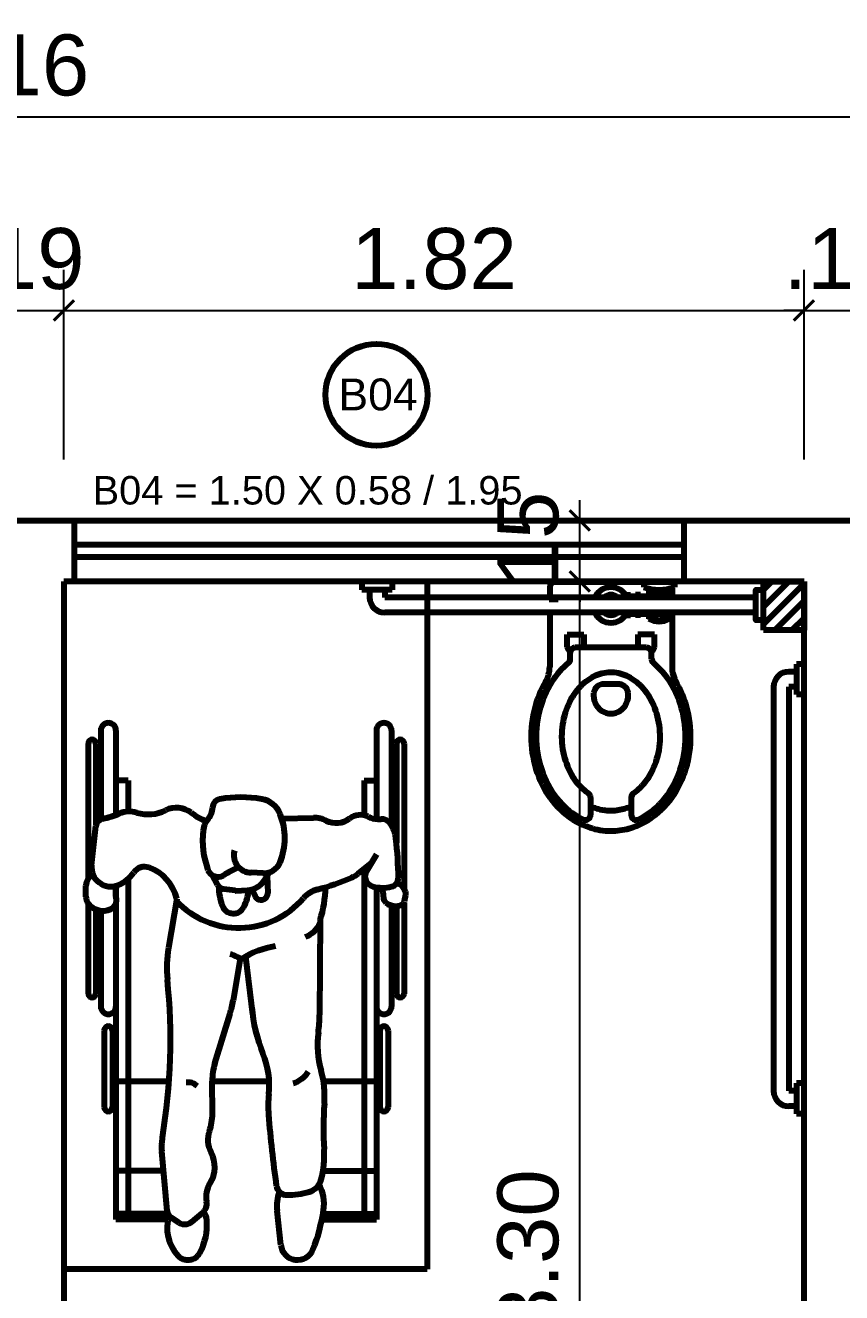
# Model space of a CAD drawing. Header units: metres. Extents: x -15851 to -15710, y 6781 to 6850.
# Drawn here: x -15736.996 to -15734.989, y 6804.268 to 6807.385 of the extents above; entities that cross this region are included whole.
import ezdxf

# ---------------------------------------------------------------- set-up
doc = ezdxf.new("R2010")
doc.units = ezdxf.units.M
doc.layers.add('cota', color=18, linetype='Continuous', lineweight=9)
doc.layers.add('parede', color=8, linetype='Continuous', lineweight=80)
doc.styles.add('AMBI', font='arial.ttf')
doc.styles.add('arial', font='arial.ttf')
doc.dimstyles.new('1-50', dxfattribs={"dimtxt": 0.15, "dimasz": 0.05, "dimexe": 0.1, "dimexo": 0.15, "dimgap": 0.05, "dimtad": 1, "dimzin": 4, "dimdsep": 46, "dimtxsty": 'arial', "dimblk": 'ARCHTICK', "dimcen": 0, "dimdle": 0.08, "dimclrd": 256, "dimclre": 256, "dimclrt": 256, "dimadec": 1, "dimazin": 0, "dimtfac": 1, "dimtix": 1, "dimtmove": 0, "dimatfit": 0, "dimldrblk": 'ARCHTICK', "dimfxl": 1, "dimtolj": 1, "dimarcsym": 0})

# ---------------------------------------------------------------- blocks, each defined once
blk = doc.blocks.new('asdf')
at = {"layer": 'parede'}
for p, q in [((-15949.0437, 6806.1675), (-15948.5187, 6806.1675)), ((-15948.5187, 6806.1675), (-15947.0187, 6806.1675)), ((-15948.5187, 6806.1675), (-15948.5187, 6806.0175)), ((-15947.0187, 6806.0175), (-15947.0187, 6806.1675)), ((-15947.0187, 6806.1675), (-15946.5537, 6806.1675)), ((-15948.5187, 6806.0175), (-15948.5437, 6806.0175)), ((-15948.5437, 6806.0175), (-15948.5437, 6802.7175)), ((-15947.0187, 6806.0175), (-15948.5187, 6806.0175)), ((-15947.8112, 6806.0157), (-15947.8112, 6805.9969)), ((-15947.7362, 6806.0157), (-15947.7362, 6805.9969)), ((-15947.1175, 6806.0157), (-15947.1175, 6806.0032)), ((-15947.0425, 6806.0157), (-15947.0425, 6806.0032)), ((-15946.7237, 6806.0175), (-15947.0187, 6806.0175)), ((-15946.8237, 6806.0175), (-15946.7237, 6806.0175)), ((-15946.8237, 6805.8975), (-15946.8237, 6806.0175)), ((-15946.7237, 6802.7175), (-15946.7237, 6806.0175)), ((-15946.7237, 6806.0175), (-15946.7237, 6805.8975)), ((-15947.7362, 6805.9969), (-15947.8112, 6805.9969)), ((-15947.7924, 6805.9969), (-15947.7924, 6805.9782)), ((-15947.7549, 6805.9969), (-15947.7549, 6805.9782)), ((-15947.1626, 6805.9842), (-15947.1507, 6805.9842)), ((-15947.1507, 6805.9842), (-15947.1507, 6805.9782)), ((-15947.1507, 6805.9811), (-15947.1382, 6805.9811)), ((-15947.1382, 6805.9842), (-15947.1382, 6805.9782)), ((-15947.1257, 6805.9842), (-15947.1382, 6805.9842)), ((-15947.1257, 6805.9842), (-15947.1257, 6805.9782)), ((-15947.1257, 6805.9811), (-15947.055, 6805.9811)), ((-15947.105, 6805.9996), (-15947.105, 6805.9811)), ((-15947.1018, 6805.999), (-15947.1018, 6805.9873)), ((-15947.0987, 6805.9842), (-15947.0862, 6805.9842)), ((-15947.0831, 6805.9969), (-15947.0831, 6805.9873)), ((-15947.0768, 6805.9969), (-15947.0768, 6805.9873)), ((-15947.0737, 6805.9842), (-15947.0612, 6805.9842)), ((-15947.0581, 6805.999), (-15947.0581, 6805.9873)), ((-15947.055, 6805.9996), (-15947.055, 6805.9811)), ((-15946.8424, 6805.9782), (-15947.7549, 6805.9782)), ((-15946.8424, 6805.9407), (-15947.7549, 6805.9407)), ((-15947.1626, 6805.9346), (-15947.1507, 6805.9346)), ((-15947.1507, 6805.9407), (-15947.1507, 6805.9346)), ((-15947.1507, 6805.9378), (-15947.1382, 6805.9378)), ((-15947.1382, 6805.9407), (-15947.1382, 6805.9346)), ((-15947.1257, 6805.9346), (-15947.1382, 6805.9346)), ((-15947.1257, 6805.9407), (-15947.1257, 6805.9346)), ((-15947.1257, 6805.9378), (-15947.055, 6805.9378)), ((-15947.105, 6805.9378), (-15947.105, 6805.9253)), ((-15947.1018, 6805.9284), (-15947.1018, 6805.9237)), ((-15947.0987, 6805.9315), (-15947.0862, 6805.9315)), ((-15947.0831, 6805.9284), (-15947.0831, 6805.9191)), ((-15947.0768, 6805.9284), (-15947.0768, 6805.9191)), ((-15947.0737, 6805.9315), (-15947.0612, 6805.9315)), ((-15947.0581, 6805.9284), (-15947.0581, 6805.9237)), ((-15947.055, 6805.9378), (-15947.055, 6805.9253)), ((-15946.7237, 6805.8975), (-15946.8237, 6805.8975)), ((-15946.7424, 6805.7953), (-15946.7612, 6805.7953)), ((-15946.7424, 6805.814), (-15946.7424, 6805.739)), ((-15946.7237, 6805.814), (-15946.7424, 6805.814)), ((-15946.7987, 6805.7578), (-15946.7987, 6804.764)), ((-15946.7612, 6805.7578), (-15946.7612, 6804.764)), ((-15946.7424, 6805.7578), (-15946.7612, 6805.7578)), ((-15946.7237, 6805.739), (-15946.7424, 6805.739)), ((-15948.4532, 6805.6507), (-15948.4532, 6805.4321)), ((-15948.4158, 6805.6507), (-15948.4158, 6805.4429)), ((-15947.7753, 6805.6507), (-15947.7753, 6805.433)), ((-15947.738, 6805.6507), (-15947.738, 6805.4171)), ((-15948.4838, 6805.619), (-15948.4838, 6805.2869)), ((-15948.4651, 6805.619), (-15948.4651, 6805.4169)), ((-15947.7261, 6805.619), (-15947.7261, 6805.3743)), ((-15947.7074, 6805.619), (-15947.7074, 6805.2606)), ((-15948.386, 6805.528), (-15948.4158, 6805.528)), ((-15948.386, 6805.528), (-15948.386, 6805.4511)), ((-15947.8052, 6805.528), (-15947.8052, 6805.442)), ((-15947.8052, 6805.528), (-15947.7753, 6805.528)), ((-15948.008, 6805.4341), (-15947.9298, 6805.4358)), ((-15948.4757, 6805.3194), (-15948.4653, 6805.4153)), ((-15947.7877, 6805.325), (-15947.8207, 6805.2984)), ((-15947.7754, 6805.3454), (-15947.8, 6805.3046)), ((-15948.1796, 6805.2948), (-15948.167, 6805.2717)), ((-15948.0542, 6805.2998), (-15948.0834, 6805.3013)), ((-15948.0395, 6805.3015), (-15948.0491, 6805.2848)), ((-15947.8052, 6805.3109), (-15947.8052, 6804.4478)), ((-15947.7935, 6805.3203), (-15947.7905, 6805.3203)), ((-15948.4898, 6805.2417), (-15948.4896, 6805.2691)), ((-15948.4158, 6805.2633), (-15948.4158, 6805.2405)), ((-15948.386, 6805.2857), (-15948.386, 6804.4478)), ((-15948.0443, 6805.2932), (-15948.0427, 6805.2508)), ((-15947.7753, 6805.265), (-15947.7753, 6804.4478)), ((-15947.7059, 6805.2585), (-15947.7131, 6805.2683)), ((-15948.2663, 6805.2364), (-15948.2868, 6805.1162)), ((-15948.1227, 6805.2567), (-15948.1504, 6805.2604)), ((-15948.1207, 6805.2566), (-15948.0926, 6805.2581)), ((-15948.082, 6805.2597), (-15948.0739, 6805.243)), ((-15947.7063, 6805.2305), (-15947.7032, 6805.2467)), ((-15948.4838, 6805.2244), (-15948.4838, 6805.0031)), ((-15948.4651, 6805.2106), (-15948.4651, 6805.0031)), ((-15948.4532, 6805.2076), (-15948.4532, 6804.9714)), ((-15948.4158, 6805.2268), (-15948.4158, 6804.4478)), ((-15947.738, 6805.22), (-15947.738, 6804.9714)), ((-15947.7261, 6805.2189), (-15947.7261, 6805.0031)), ((-15947.7074, 6805.2273), (-15947.7074, 6805.0031)), ((-15947.9139, 6805.1839), (-15947.9152, 6804.951)), ((-15948.1103, 6805.0901), (-15948.1278, 6804.9868)), ((-15948.0976, 6805.0939), (-15948.08, 6804.9521)), ((-15948.1726, 6804.8322), (-15948.1354, 6804.9543)), ((-15948.4446, 6804.913), (-15948.4446, 6804.724)), ((-15948.4243, 6804.913), (-15948.4243, 6804.724)), ((-15947.7668, 6804.913), (-15947.7668, 6804.724)), ((-15947.7465, 6804.913), (-15947.7465, 6804.724)), ((-15948.4158, 6804.7885), (-15948.2854, 6804.7885)), ((-15948.1791, 6804.7885), (-15948.0391, 6804.7885)), ((-15948.1787, 6804.7077), (-15948.1791, 6804.7882)), ((-15947.9056, 6804.7885), (-15947.7753, 6804.7885)), ((-15946.7424, 6804.764), (-15946.7612, 6804.764)), ((-15946.7237, 6804.7828), (-15946.7424, 6804.7828)), ((-15946.7424, 6804.7828), (-15946.7424, 6804.7078)), ((-15946.7424, 6804.7265), (-15946.7612, 6804.7265)), ((-15946.7237, 6804.7078), (-15946.7424, 6804.7078)), ((-15948.2901, 6804.4692), (-15948.3031, 6804.6147)), ((-15948.2989, 6804.5672), (-15948.4158, 6804.5672)), ((-15947.9067, 6804.5672), (-15947.7753, 6804.5672)), ((-15948.2882, 6804.4619), (-15948.4158, 6804.4619)), ((-15948.2605, 6804.4399), (-15948.2794, 6804.4518)), ((-15948.2296, 6804.442), (-15948.203, 6804.4643)), ((-15948.0105, 6804.3851), (-15948.0197, 6804.4693)), ((-15947.9067, 6804.4619), (-15947.7753, 6804.4619)), ((-15948.288, 6804.4478), (-15948.4158, 6804.4478)), ((-15947.9093, 6804.4478), (-15947.7753, 6804.4478))]:
    blk.add_line(p, q, dxfattribs=at)
at = {"layer": 'parede', "linetype": 'ByBlock', "ltscale": 0.15}
for p, q in [((-15947.0187, 6806.1075), (-15948.5187, 6806.1075)), ((-15948.5187, 6806.1075), (-15948.5187, 6806.0775)), ((-15947.0187, 6806.0775), (-15947.0187, 6806.1075)), ((-15948.5187, 6806.0775), (-15947.0187, 6806.0775))]:
    blk.add_line(p, q, dxfattribs=at)
at = {"layer": 'parede', "ltscale": 0.15}
for p, q in [((-15947.6502, 6806.0175), (-15947.6502, 6804.3257)), ((-15947.6502, 6804.3257), (-15948.5437, 6804.3257))]:
    blk.add_line(p, q, dxfattribs=at)
at = {"layer": 'parede', "linetype": 'Continuous'}
for p, q in [((-15947.0425, 6806.0157), (-15947.3366, 6806.0157)), ((-15946.8237, 6805.997), (-15946.8032, 6806.0175)), ((-15946.8237, 6805.9545), (-15946.7608, 6806.0175)), ((-15946.8237, 6805.9121), (-15946.7237, 6806.0121)), ((-15947.3491, 6806.0032), (-15947.3491, 6805.9782)), ((-15947.0483, 6806.0013), (-15947.0483, 6805.9782)), ((-15946.7959, 6805.8975), (-15946.7237, 6805.9697)), ((-15947.3491, 6805.9407), (-15947.3491, 6805.8073)), ((-15947.0483, 6805.9407), (-15947.0483, 6805.8073)), ((-15946.7535, 6805.8975), (-15946.7237, 6805.9273)), ((-15947.306, 6805.8565), (-15947.306, 6805.8869)), ((-15947.306, 6805.8869), (-15947.2653, 6805.8869)), ((-15947.2653, 6805.8869), (-15947.2653, 6805.8565)), ((-15947.0914, 6805.8869), (-15947.1321, 6805.8869)), ((-15947.1321, 6805.8869), (-15947.1321, 6805.8565)), ((-15947.0914, 6805.8565), (-15947.0914, 6805.8869)), ((-15947.2987, 6805.8264), (-15947.2987, 6805.842)), ((-15947.1112, 6805.8545), (-15947.2862, 6805.8545)), ((-15947.0987, 6805.8264), (-15947.0987, 6805.842)), ((-15947.2487, 6805.4861), (-15947.2487, 6805.443))]:
    blk.add_line(p, q, dxfattribs=at)
at = {"layer": 'parede'}
for points in [[(-15947.1845, 6805.9782), (-15947.1862, 6805.9811), (-15947.2112, 6805.9811), (-15947.2129, 6805.9782)], [(-15946.8237, 6805.9219), (-15946.8424, 6805.9219), (-15946.8424, 6805.9969), (-15946.8237, 6805.9969)], [(-15947.2129, 6805.9407), (-15947.2112, 6805.9378), (-15947.1862, 6805.9378), (-15947.1845, 6805.9407)]]:
    blk.add_lwpolyline(points, dxfattribs=at)
at = {"layer": 'parede', "linetype": 'Continuous', "flags": 128}
for points in [[(-15947.1563, 6805.7431, 0.377621), (-15947.1811, 6805.765), (-15947.2163, 6805.765, 0.377621), (-15947.2411, 6805.7431)], [(-15947.1432, 6805.4965, 0.248891), (-15947.1487, 6805.4861), (-15947.1487, 6805.443, 0.551149), (-15947.1308, 6805.4317)]]:
    blk.add_lwpolyline(points, format="xyb", dxfattribs=at)
at = {"layer": 'parede'}
blk.add_circle((-15947.7751, 6806.4764), 0.1254, dxfattribs=at)
at = {"layer": 'parede', "linetype": 'Continuous'}
for centre, radius, start, end in [((-15947.3366, 6806.0032), 0.0125, 90, 180), ((-15947.2935, 6805.8565), 0.0125, 180, 247.3817), ((-15947.2778, 6805.8565), 0.0125, 350.9999, 0), ((-15947.1196, 6805.8565), 0.0125, 180, 189.0001), ((-15947.1039, 6805.8565), 0.0125, 292.6183, 0), ((-15947.3112, 6805.8264), 0.0125, 309.6473, 0), ((-15947.2862, 6805.842), 0.0125, 90, 180), ((-15947.1112, 6805.842), 0.0125, 0, 90), ((-15947.0862, 6805.8264), 0.0125, 180, 230.3906), ((-15947.4241, 6805.8073), 0.075, 329.4655, 0), ((-15946.9733, 6805.8073), 0.075, 180, 210.5285), ((-15947.2612, 6805.4861), 0.0125, 0, 55.8586), ((-15947.2612, 6805.443), 0.0125, 244.5524, 0)]:
    blk.add_arc(centre, radius, start, end, dxfattribs=at)
at = {"layer": 'parede'}
for centre, radius, start, end in [((-15947.1987, 6805.9594), 0.0437, 25.3769, 154.6231), ((-15947.1987, 6805.9594), 0.025, 48.5904, 131.4096), ((-15947.08, 6806.1125), 0.1156, 251.0754, 288.9246), ((-15947.0706, 6805.9594), 0.0406, 147.7958, 152.5136), ((-15947.0987, 6805.9873), 0.00313, 180, 270), ((-15947.0862, 6805.9873), 0.00313, 270, 0), ((-15947.0737, 6805.9873), 0.00313, 180, 270), ((-15947.0612, 6805.9873), 0.00313, 270, 0), ((-15947.0893, 6805.9594), 0.0406, 27.4869, 32.2048), ((-15947.7549, 6805.9782), 0.0375, 180, 270), ((-15947.1987, 6805.9594), 0.0437, 205.3769, 334.6231), ((-15947.1987, 6805.9594), 0.025, 228.5904, 311.4096), ((-15947.0706, 6805.9594), 0.0406, 207.4864, 212.2042), ((-15947.08, 6805.9721), 0.0531, 241.9275, 298.0725), ((-15947.0987, 6805.9284), 0.00313, 90, 180), ((-15947.0862, 6805.9284), 0.00313, 0, 90), ((-15947.0737, 6805.9284), 0.00313, 90, 180), ((-15947.0612, 6805.9284), 0.00313, 0, 90), ((-15947.0893, 6805.9594), 0.0406, 327.7952, 332.5131), ((-15946.7612, 6805.7578), 0.0375, 90, 180), ((-15948.4345, 6805.6507), 0.0187, 0, 180), ((-15947.7567, 6805.6507), 0.0187, 0, 180), ((-15948.4744, 6805.619), 0.00933, 0, 180), ((-15947.7167, 6805.619), 0.00933, 0, 180), ((-15948.1562, 6805.4606), 0.0219, 99.7833, 179.0465), ((-15948.1094, 6805.1886), 0.2979, 79.9557, 99.7833), ((-15948.0679, 6805.4225), 0.0604, 21.8665, 79.9557), ((-15948.3828, 6805.3871), 0.0641, 73.4306, 112.8515), ((-15948.3368, 6805.5417), 0.0972, 253.4306, 296.4834), ((-15948.2671, 6805.4017), 0.0591, 52.4778, 116.4834), ((-15948.2194, 6805.4616), 0.0412, 318.6711, 359.0465), ((-15948.4446, 6805.413), 0.0209, 101.447, 173.8262), ((-15948.4916, 6805.6452), 0.216, 281.447, 292.8515), ((-15948.1462, 6805.5591), 0.1393, 232.4778, 250.2743), ((-15948.148, 6805.3988), 0.0539, 138.6711, 173.5901), ((-15948.1583, 6805.3862), 0.1578, 337.6261, 21.8665), ((-15947.9283, 6805.3691), 0.0667, 63.537, 91.2809), ((-15947.8743, 6805.4776), 0.0545, 243.537, 306.8685), ((-15947.8146, 6805.3981), 0.0449, 64.7851, 126.8685), ((-15947.7677, 6805.4978), 0.0653, 244.7851, 273.7732), ((-15947.7617, 6805.4076), 0.0251, 34.5877, 93.7732), ((-15947.8082, 6805.3756), 0.0815, 6.4543, 34.5877), ((-15947.9913, 6805.3812), 0.2116, 173.5901, 200.4136), ((-15948.6846, 6805.2764), 0.9635, 0.7047, 6.4543), ((-15948.0834, 6805.3441), 0.0428, 164.5623, 270), ((-15948.052, 6805.3424), 0.0428, 266.9655, 337.6261), ((-15948.4591, 6805.2689), 0.0306, 115.9037, 179.6266), ((-15948.4286, 6805.3143), 0.0474, 173.8262, 291.8566), ((-15948.4428, 6805.3499), 0.0857, 291.8566, 325.4515), ((-15948.3455, 6805.2829), 0.0324, 70.0556, 145.4515), ((-15948.3712, 6805.2121), 0.1077, 13.0548, 70.0556), ((-15948.1653, 6805.3164), 0.0259, 200.4136, 300.8299), ((-15947.9314, 6804.9246), 0.4304, 115.1152, 120.8299), ((-15947.8634, 6805.3512), 0.0679, 294.1828, 308.8993), ((-15947.7782, 6805.2915), 0.0254, 148.9709, 255.6472), ((-15948.374, 6805.2519), 0.0434, 156.3171, 195.591), ((-15948.1475, 6805.2824), 0.0222, 208.6288, 262.4769), ((-15948.0341, 6805.266), 0.1289, 179.7619, 201.532), ((-15948.0953, 6805.3112), 0.0532, 272.8942, 330.2749), ((-15948.0509, 6805.7689), 0.5257, 284.356, 294.1828), ((-15948.171, 6805.2678), 0.2704, 341.9256, 359.4302), ((-15947.7607, 6805.3599), 0.096, 255.6472, 283.7109), ((-15947.7863, 6805.2452), 0.0288, 352.1735, 40.5106), ((-15947.7432, 6805.288), 0.022, 283.7109, 0.7047), ((-15947.7237, 6805.2606), 0.0131, 36.195, 103.5815), ((-15948.4625, 6805.2416), 0.0273, 179.6266, 219.0018), ((-15948.4394, 6805.2336), 0.0246, 293.2929, 15.591), ((-15948.1141, 6805.3754), 0.2103, 223.3142, 319.3388), ((-15948.1213, 6805.2677), 0.0111, 262.4769, 272.8942), ((-15948.1968, 6805.2652), 0.1072, 332.705, 356.2924), ((-15948.0591, 6805.2502), 0.0164, 205.769, 2.1728), ((-15947.9041, 6805.195), 0.0666, 104.356, 139.3388), ((-15947.7421, 6805.2392), 0.0158, 172.1735, 232.22), ((-15947.7182, 6805.2495), 0.0152, 349.301, 36.195), ((-15948.4479, 6805.2533), 0.0461, 219.0018, 293.2929), ((-15948.1272, 6805.2293), 0.0289, 201.532, 332.705), ((-15947.7287, 6805.2565), 0.0377, 232.22, 295.5936), ((-15947.7172, 6805.2325), 0.0112, 295.5936, 349.301), ((-15947.973, 6805.2042), 0.0652, 291.1725, 334.8951), ((-15948.0018, 6805.0675), 0.2891, 170.3151, 185.8381), ((-15947.9908, 6804.9078), 0.2146, 98.7805, 122.726), ((-15948.2048, 6804.9026), 0.21, 62.1837, 70.6297), ((-15949.7396, 6804.8898), 1.4578, 350.5105, 5.8381), ((-15948.4744, 6805.0031), 0.00933, 180, 0), ((-15948.3847, 6805.0302), 0.2606, 343.0555, 350.4244), ((-15947.7167, 6805.0031), 0.00933, 180, 0), ((-15948.4345, 6804.9714), 0.0187, 180, 0), ((-15947.7155, 6804.9973), 0.3672, 184.332, 202.6121), ((-15948.2622, 6804.9528), 0.347, 352.5507, 359.688), ((-15947.7567, 6804.9714), 0.0187, 180, 0), ((-15948.4345, 6804.913), 0.0102, 0, 180), ((-15947.7567, 6804.913), 0.0102, 0, 180), ((-15947.6865, 6804.8776), 0.2336, 172.5507, 195.8301), ((-15948.0307, 6804.7889), 0.1484, 163.0555, 180.2539), ((-15948.2428, 6804.7777), 0.204, 353.944, 22.6121), ((-15947.9966, 6804.8415), 0.0609, 285.6642, 331.307), ((-15948.1314, 6804.7514), 0.2288, 355.5025, 15.8301), ((-15948.2378, 6804.755), 0.03, 44.6866, 100.6229), ((-15946.7612, 6804.764), 0.0375, 180, 270), ((-15947.7633, 6804.7269), 0.2782, 173.944, 184.417), ((-15947.1147, 6804.6715), 0.791, 175.5025, 183.6976), ((-15948.4345, 6804.724), 0.0102, 180, 0), ((-15948.2998, 6804.7071), 0.1211, 339.8728, 0.2539), ((-15945.3588, 6804.9126), 2.6899, 184.417, 188.161), ((-15947.7567, 6804.724), 0.0102, 180, 0), ((-15948.1666, 6804.6269), 0.1371, 170.5105, 185.1071), ((-15948.1265, 6804.6436), 0.0635, 159.8728, 208.8893), ((-15948.2475, 6804.5768), 0.0747, 327.9153, 28.8893), ((-15948.1363, 6804.6054), 0.2327, 345.1645, 3.6976), ((-15947.9528, 6804.5568), 0.0429, 286.5177, 345.1645), ((-15948.1298, 6804.5031), 0.0642, 147.9153, 190.1224), ((-15947.9956, 6804.5345), 0.0262, 188.161, 268.7119), ((-15947.9146, 6804.4807), 0.1057, 160.4507, 186.2373), ((-15947.9921, 6804.6894), 0.1811, 268.7119, 286.5177), ((-15948.0107, 6804.4856), 0.1065, 351.739, 27.3471), ((-15948.2217, 6804.4866), 0.0292, 309.9308, 10.1224), ((-15948.2672, 6804.4713), 0.023, 185.1071, 237.9039), ((-15948.1895, 6804.4272), 0.1006, 162.5966, 222.8341), ((-15948.2407, 6804.4416), 0.0483, 5.1066, 32.2781), ((-15948.3185, 6804.5303), 0.4174, 338.0308, 351.739), ((-15948.2465, 6804.4623), 0.0264, 237.9039, 309.9308), ((-15948.3319, 6804.4334), 0.1398, 330.8269, 5.1066), ((-15948.2389, 6804.3815), 0.0333, 222.8341, 330.8269), ((-15947.9695, 6804.3895), 0.0412, 186.2373, 338.0308)]:
    blk.add_arc(centre, radius, start, end, dxfattribs=at)
at = {"layer": 'parede', "linetype": 'Continuous'}
blk.add_ellipse((-15947.1987, 6805.7372), major_axis=(0, -0.0449), ratio=0.952683, start_param=4.579645, end_param=7.986726, dxfattribs=at)
for points, knots in [([(-15947.3032, 6805.8168), (-15947.3186, 6805.8041), (-15947.3322, 6805.7886), (-15947.3579, 6805.7491), (-15947.3686, 6805.724), (-15947.3815, 6805.6708), (-15947.3837, 6805.6428), (-15947.3793, 6805.5877), (-15947.3728, 6805.5606), (-15947.3517, 6805.5112), (-15947.3372, 6805.4889), (-15947.304, 6805.4541), (-15947.286, 6805.441), (-15947.2666, 6805.4317)], [3.741091, 3.741091, 3.741091, 3.741091, 4.045411, 4.045411, 4.426754, 4.426754, 4.808096, 4.808096, 5.189438, 5.189438, 5.57078, 5.57078, 5.909278, 5.909278, 5.909278, 5.909278]), ([(-15947.1432, 6805.4965), (-15947.1389, 6805.4994), (-15947.1346, 6805.5027), (-15947.1185, 6805.5171), (-15947.1075, 6805.5312), (-15947.0901, 6805.564), (-15947.0837, 6805.5829), (-15947.077, 6805.6224), (-15947.0767, 6805.6432), (-15947.0821, 6805.6831), (-15947.088, 6805.7023), (-15947.1044, 6805.7362), (-15947.1149, 6805.7507), (-15947.1387, 6805.7737), (-15947.1517, 6805.7819), (-15947.1784, 6805.7921), (-15947.1919, 6805.7941), (-15947.219, 6805.7921), (-15947.2325, 6805.7881), (-15947.2586, 6805.7736), (-15947.2711, 6805.7631), (-15947.2929, 6805.7363), (-15947.3021, 6805.7198), (-15947.3152, 6805.6833), (-15947.319, 6805.6633), (-15947.3204, 6805.6227), (-15947.318, 6805.6022), (-15947.3074, 6805.5642), (-15947.2993, 6805.5467), (-15947.2792, 6805.5173), (-15947.2671, 6805.5053), (-15947.2543, 6805.4966), (-15947.2543, 6805.4965), (-15947.2542, 6805.4965)], [0.509912, 0.509912, 0.509912, 0.509912, 0.634301, 0.634301, 1.001215, 1.001215, 1.368128, 1.368128, 1.735042, 1.735042, 2.101955, 2.101955, 2.468868, 2.468868, 2.835782, 2.835782, 3.202695, 3.202695, 3.569609, 3.569609, 3.936522, 3.936522, 4.303435, 4.303435, 4.670349, 4.670349, 5.037262, 5.037262, 5.404176, 5.404176, 5.771089, 5.771089, 5.773195, 5.773195, 5.773195, 5.773195]), ([(-15947.1308, 6805.4317), (-15947.1171, 6805.4383), (-15947.1041, 6805.4468), (-15947.073, 6805.4732), (-15947.0567, 6805.4938), (-15947.0316, 6805.5405), (-15947.0229, 6805.5667), (-15947.014, 6805.621), (-15947.014, 6805.6492), (-15947.0224, 6805.7036), (-15947.031, 6805.7299), (-15947.0557, 6805.7768), (-15947.0719, 6805.7976), (-15947.092, 6805.8149), (-15947.0931, 6805.8159), (-15947.0942, 6805.8168)], [0.373937, 0.373937, 0.373937, 0.373937, 0.613333, 0.613333, 0.994675, 0.994675, 1.376017, 1.376017, 1.757359, 1.757359, 2.138701, 2.138701, 2.520043, 2.520043, 2.542071, 2.542071, 2.542071, 2.542071]), ([(-15947.3595, 6805.7692), (-15947.3638, 6805.7618), (-15947.3678, 6805.7542), (-15947.3825, 6805.7219), (-15947.3898, 6805.6952), (-15947.3962, 6805.6406), (-15947.3952, 6805.6127), (-15947.3852, 6805.5589), (-15947.3761, 6805.533), (-15947.3506, 6805.4863), (-15947.3343, 6805.4656), (-15947.296, 6805.4322), (-15947.274, 6805.4195), (-15947.2338, 6805.4065), (-15947.2163, 6805.4037), (-15947.1987, 6805.4037), (-15947.1837, 6805.4037), (-15947.1688, 6805.4057), (-15947.1306, 6805.4162), (-15947.1082, 6805.4279), (-15947.0688, 6805.4595), (-15947.0517, 6805.4795), (-15947.0247, 6805.525), (-15947.0148, 6805.5505), (-15947.0031, 6805.6039), (-15947.0012, 6805.6318), (-15947.0059, 6805.6866), (-15947.0123, 6805.7135), (-15947.027, 6805.7491), (-15947.0321, 6805.7594), (-15947.0379, 6805.7692)], [4.092165, 4.092165, 4.092165, 4.092165, 4.209542, 4.209542, 4.571964, 4.571964, 4.934387, 4.934387, 5.296809, 5.296809, 5.659232, 5.659232, 6.021654, 6.021654, 6.283185, 6.283185, 6.283185, 6.506079, 6.506079, 6.868501, 6.868501, 7.230924, 7.230924, 7.593347, 7.593347, 7.955769, 7.955769, 8.318192, 8.318192, 8.474231, 8.474231, 8.474231, 8.474231]), ([(-15947.2487, 6805.4648), (-15947.2475, 6805.4642), (-15947.2464, 6805.4637), (-15947.2346, 6805.4588), (-15947.2237, 6805.4559), (-15947.2017, 6805.4532), (-15947.1906, 6805.4534), (-15947.1691, 6805.457), (-15947.1588, 6805.4602), (-15947.1487, 6805.4648)], [5.9223238, 5.9223238, 5.9223238, 5.9223238, 5.9481799, 5.9481799, 6.1834525, 6.1834525, 6.418725, 6.418725, 6.6440049, 6.6440049, 6.6440049, 6.6440049])]:
    blk.add_open_spline(points, degree=3, knots=knots, dxfattribs=at)
at = {"layer": 'parede', "style": 'AMBI'}
blk.add_text('B04', height=0.07833, rotation=360, dxfattribs=at).set_placement((-15947.8687, 6806.4382))
blk.add_text('B04 = 1.50 X 0.58 / 1.95', height=0.07, dxfattribs=at).set_placement((-15948.4733, 6806.2066))
blk = doc.blocks.new('_ArchTick')
at = {"color": 0, "linetype": 'ByBlock', "const_width": 0.15}
blk.add_lwpolyline([(-0.5, -0.5), (0.5, 0.5)], dxfattribs=at)
blk = doc.blocks.new('*D297')
at = {"layer": 'cota', "lineweight": -2, "transparency": 16777216}
for p, q in [((-15737.0911, 6806.3175), (-15737.0911, 6806.784)), ((-15736.9011, 6806.3175), (-15736.9011, 6806.784)), ((-15737.0911, 6806.684), (-15737.1411, 6806.684)), ((-15737.0911, 6806.684), (-15736.9011, 6806.684)), ((-15736.9011, 6806.684), (-15736.8511, 6806.684))]:
    blk.add_line(p, q, dxfattribs=at)
at = {"layer": 'Defpoints', "color": 0, "transparency": 16777216}
for p in [(-15736.9011, 6806.684), (-15737.0911, 6806.1675), (-15736.9011, 6806.1675)]:
    blk.add_point(p, dxfattribs=at)
at = {"layer": 'cota', "lineweight": -2, "transparency": 16777216, "xscale": 0.05, "yscale": 0.05, "zscale": 0.05}
blk.add_blockref('_ArchTick', (-15737.0911, 6806.684), dxfattribs=at)
at = {"layer": 'cota', "lineweight": -2, "transparency": 16777216, "xscale": 0.05, "yscale": 0.05, "zscale": 0.05, "rotation": 180}
blk.add_blockref('_ArchTick', (-15736.9011, 6806.684), dxfattribs=at)
at = {"layer": 'cota', "transparency": 16777216, "insert": (-15736.9961, 6806.8106), "char_height": 0.15, "attachment_point": 5, "style": 'arial'}
blk.add_mtext('\\A1;.19', dxfattribs=at)
blk = doc.blocks.new('*D298')
at = {"layer": 'cota', "lineweight": -2, "transparency": 16777216}
for p, q in [((-15736.9011, 6806.3175), (-15736.9011, 6806.784)), ((-15735.0811, 6806.3175), (-15735.0811, 6806.784)), ((-15736.9811, 6806.684), (-15735.0011, 6806.684))]:
    blk.add_line(p, q, dxfattribs=at)
at = {"layer": 'Defpoints', "color": 0, "transparency": 16777216}
for p in [(-15735.0811, 6806.684), (-15736.9011, 6806.1675), (-15735.0811, 6806.1675)]:
    blk.add_point(p, dxfattribs=at)
at = {"layer": 'cota', "lineweight": -2, "transparency": 16777216, "xscale": 0.05, "yscale": 0.05, "zscale": 0.05, "rotation": 180}
blk.add_blockref('_ArchTick', (-15736.9011, 6806.684), dxfattribs=at)
at = {"layer": 'cota', "lineweight": -2, "transparency": 16777216, "xscale": 0.05, "yscale": 0.05, "zscale": 0.05}
blk.add_blockref('_ArchTick', (-15735.0811, 6806.684), dxfattribs=at)
at = {"layer": 'cota', "transparency": 16777216, "insert": (-15735.9911, 6806.8106), "char_height": 0.15, "attachment_point": 5, "style": 'arial'}
blk.add_mtext('\\A1;1.82', dxfattribs=at)
blk = doc.blocks.new('*D299')
at = {"layer": 'cota', "lineweight": -2, "transparency": 16777216}
for p, q in [((-15735.0811, 6806.3175), (-15735.0811, 6806.784)), ((-15734.8911, 6806.3175), (-15734.8911, 6806.784)), ((-15735.0811, 6806.684), (-15735.1311, 6806.684)), ((-15735.0811, 6806.684), (-15734.8911, 6806.684)), ((-15734.8911, 6806.684), (-15734.8411, 6806.684))]:
    blk.add_line(p, q, dxfattribs=at)
at = {"layer": 'Defpoints', "color": 0, "transparency": 16777216}
for p in [(-15734.8911, 6806.684), (-15735.0811, 6806.1675), (-15734.8911, 6806.1675)]:
    blk.add_point(p, dxfattribs=at)
at = {"layer": 'cota', "lineweight": -2, "transparency": 16777216, "xscale": 0.05, "yscale": 0.05, "zscale": 0.05}
blk.add_blockref('_ArchTick', (-15735.0811, 6806.684), dxfattribs=at)
at = {"layer": 'cota', "lineweight": -2, "transparency": 16777216, "xscale": 0.05, "yscale": 0.05, "zscale": 0.05, "rotation": 180}
blk.add_blockref('_ArchTick', (-15734.8911, 6806.684), dxfattribs=at)
at = {"layer": 'cota', "transparency": 16777216, "insert": (-15734.9861, 6806.8106), "char_height": 0.15, "attachment_point": 5, "style": 'arial'}
blk.add_mtext('\\A1;.19', dxfattribs=at)
blk = doc.blocks.new('*D306')
at = {"layer": 'cota', "lineweight": -2, "transparency": 16777216}
for p, q in [((-15749.1811, 6806.834), (-15749.1811, 6807.2602)), ((-15725.0211, 6806.834), (-15725.0211, 6807.2602)), ((-15749.2611, 6807.1602), (-15724.9411, 6807.1602))]:
    blk.add_line(p, q, dxfattribs=at)
at = {"layer": 'Defpoints', "color": 0, "transparency": 16777216}
for p in [(-15725.0211, 6807.1602), (-15749.1811, 6806.684), (-15725.0211, 6806.684)]:
    blk.add_point(p, dxfattribs=at)
at = {"layer": 'cota', "lineweight": -2, "transparency": 16777216, "xscale": 0.05, "yscale": 0.05, "zscale": 0.05, "rotation": 180}
blk.add_blockref('_ArchTick', (-15749.1811, 6807.1602), dxfattribs=at)
at = {"layer": 'cota', "lineweight": -2, "transparency": 16777216, "xscale": 0.05, "yscale": 0.05, "zscale": 0.05}
blk.add_blockref('_ArchTick', (-15725.0211, 6807.1602), dxfattribs=at)
at = {"layer": 'cota', "transparency": 16777216, "insert": (-15737.1011, 6807.2868), "char_height": 0.15, "attachment_point": 5, "style": 'arial'}
blk.add_mtext('\\A1;24.16', dxfattribs=at)
blk = doc.blocks.new('*D349')
at = {"layer": 'cota', "lineweight": -2, "transparency": 16777216}
for p, q in [((-15735.6327, 6802.6375), (-15735.6327, 6806.0975)), ((-15735.6179, 6806.0175), (-15735.7327, 6806.0175)), ((-15735.6179, 6802.7175), (-15735.7327, 6802.7175))]:
    blk.add_line(p, q, dxfattribs=at)
at = {"layer": 'Defpoints', "color": 0, "transparency": 16777216}
for p in [(-15735.6327, 6806.0175), (-15735.4679, 6806.0175), (-15735.4679, 6802.7175)]:
    blk.add_point(p, dxfattribs=at)
at = {"layer": 'cota', "lineweight": -2, "transparency": 16777216, "xscale": 0.05, "yscale": 0.05, "zscale": 0.05}
for p, rotation in [((-15735.6327, 6806.0175), 90), ((-15735.6327, 6802.7175), 270)]:
    blk.add_blockref('_ArchTick', p, dxfattribs=dict(at, rotation=rotation))
at = {"layer": 'cota', "transparency": 16777216, "insert": (-15735.7593, 6804.3675), "char_height": 0.15, "attachment_point": 5, "rotation": 90, "style": 'arial'}
blk.add_mtext('\\A1;3.30', dxfattribs=at)
blk = doc.blocks.new('*D350')
at = {"layer": 'cota', "lineweight": -2, "transparency": 16777216}
for p, q in [((-15735.6327, 6806.1675), (-15735.6327, 6806.2175)), ((-15735.6179, 6806.1675), (-15735.7327, 6806.1675)), ((-15735.6327, 6806.0175), (-15735.6327, 6806.1675)), ((-15735.6179, 6806.0175), (-15735.7327, 6806.0175)), ((-15735.6327, 6806.0175), (-15735.6327, 6805.9675))]:
    blk.add_line(p, q, dxfattribs=at)
at = {"layer": 'Defpoints', "color": 0, "transparency": 16777216}
for p in [(-15735.6327, 6806.1675), (-15735.4679, 6806.1675), (-15735.4679, 6806.0175)]:
    blk.add_point(p, dxfattribs=at)
at = {"layer": 'cota', "lineweight": -2, "transparency": 16777216, "xscale": 0.05, "yscale": 0.05, "zscale": 0.05}
for p, rotation in [((-15735.6327, 6806.1675), 270), ((-15735.6327, 6806.0175), 90)]:
    blk.add_blockref('_ArchTick', p, dxfattribs=dict(at, rotation=rotation))
at = {"layer": 'cota', "transparency": 16777216, "insert": (-15735.7593, 6806.0925), "char_height": 0.15, "attachment_point": 5, "rotation": 90, "style": 'arial'}
blk.add_mtext('\\A1;.15', dxfattribs=at)

msp = doc.modelspace()

# ---------------------------------------------------------------- block references
at = {"layer": 'parede'}
msp.add_blockref('asdf', (211.6426, 0), dxfattribs=at)

# ---------------------------------------------------------------- dimensions: what is measured, and where the dimension line sits
at = {"layer": 'cota'}
dim = msp.add_linear_dim(base=(-15725.0211, 6807.1602), p1=(-15749.1811, 6806.684), p2=(-15725.0211, 6806.684), dimstyle='1-50', dxfattribs=at)
dim.commit()
dim.dimension.update_dxf_attribs({"geometry": '*D306', "text_midpoint": (-15737.1011, 6807.2868)})
for base, p1, p2, picture, middle in [((-15736.9011, 6806.684), (-15737.0911, 6806.1675), (-15736.9011, 6806.1675), '*D297', (-15736.9961, 6806.8106)), ((-15735.0811, 6806.684), (-15736.9011, 6806.1675), (-15735.0811, 6806.1675), '*D298', (-15735.9911, 6806.8106)), ((-15734.8911, 6806.684), (-15735.0811, 6806.1675), (-15734.8911, 6806.1675), '*D299', (-15734.9861, 6806.8106))]:
    dim = msp.add_linear_dim(base=base, p1=p1, p2=p2, dimstyle='1-50', override={"dimtmove": 1}, dxfattribs=at)
    dim.commit()
    dim.dimension.update_dxf_attribs({"geometry": picture, "text_midpoint": middle})
for base, p1, p2, picture, middle in [((-15735.6327, 6806.1675), (-15735.4679, 6806.0175), (-15735.4679, 6806.1675), '*D350', (-15735.7593, 6806.0925)), ((-15735.6327, 6806.0175), (-15735.4679, 6802.7175), (-15735.4679, 6806.0175), '*D349', (-15735.7593, 6804.3675))]:
    dim = msp.add_linear_dim(base=base, p1=p1, p2=p2, angle=90, dimstyle='1-50', override={"dimtmove": 1}, dxfattribs=at)
    dim.commit()
    dim.dimension.update_dxf_attribs({"geometry": picture, "text_midpoint": middle})

doc.saveas('drawing.dxf')
